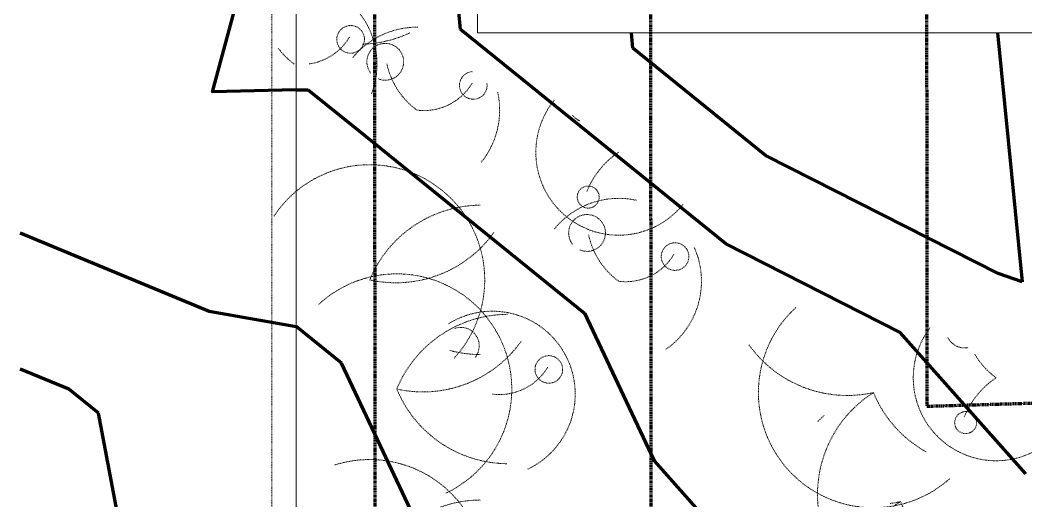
# Model space of a CAD drawing. Header units: inches. Extents: x -4294 to -464, y 9706 to 12475.
# Drawn here: x -4064.2 to -3845.6, y 9870.4 to 9974.8 of the extents above; entities that cross this region are included whole.
import ezdxf

# ---------------------------------------------------------------- set-up
doc = ezdxf.new("R2010")
doc.units = ezdxf.units.IN
doc.header["$MEASUREMENT"] = 0
for name, pattern in [('Aligning Line 1_8_', [0.25, 0.125, -0.125]), ('Dash', [0.25, 0.125, -0.125]), ('Double Dash 3_8_', [1, 0.375, -0.125, 0.125, -0.125, 0.125, -0.125])]:
    doc.linetypes.add(name, pattern=pattern)
for name, color, linetype, lineweight in [('0-1', 7, 'Continuous', 5), ('0-4', 7, 'Continuous', 9), ('0-6', 147, 'Aligning Line 1_8_', 9), ('A-DETL-GENF-HDLN-1', 9, 'Dash', 9), ('A-WALL-3', 50, 'Continuous', 13), ('C-PROP-LINE-1', 170, 'Double Dash 3_8_', 140), ('C-TOPO', 7, 'Continuous', 9), ('C-TOPO-MAJR-1', 130, 'Continuous', 70), ('G-ANNO-SYMB-1', 147, 'Aligning Line 1_8_', 9)]:
    doc.layers.add(name, color=color, linetype=linetype, lineweight=lineweight)

# ---------------------------------------------------------------- blocks, each defined once
blk = doc.blocks.new('CTR - 1st Phase - Unit Layouts_rvt-1-FLOOR PLAN - 1ST FLOOR')
at = {"layer": 'G-ANNO-SYMB-1'}
blk.add_line((-4009.53, 9846.28), (-4009.53, 12240.75), dxfattribs=at)
blk = doc.blocks.new('hydrangea 26752 - hydrangea 26752-V225-FLOOR PLAN - 1ST FLOOR')
at = {"layer": 'A-DETL-GENF-HDLN-1'}
blk.add_circle((-5.36, 12.26), 3, dxfattribs=at)
for centre, radius, start, end in [((0, 0), 18, 68.9797, 178.4098), ((-12.13, 1.52), 12.23, 8.2668, 59.0245), ((-13.57, 9.88), 16.78, 307.3653, 323.9486)]:
    blk.add_arc(centre, radius, start, end, dxfattribs=at)
blk = doc.blocks.new('hydrangea 26752 - hydrangea 26752-V226-FLOOR PLAN - 1ST FLOOR')
at = {"layer": 'A-DETL-GENF-HDLN-1'}
for centre, radius, start, end in [((0, 0), 18, 51.0611, 102.6185), ((-5.36, 12.26), 3, 0, 98.9718), ((-5.36, 12.26), 3, 184.16, 0), ((-12.13, 1.52), 12.23, 352.8605, 59.0245), ((0, 0), 18, 179.4104, 231.0483), ((-13.57, 9.88), 16.78, 282.0514, 323.9486), ((-10.49, -6.87), 4, 337, 307.4399)]:
    blk.add_arc(centre, radius, start, end, dxfattribs=at)
blk = doc.blocks.new('fountain grass 26747 - fountain grass 26747-V233-FLOOR PLAN - 1ST FLOOR')
at = {"layer": 'A-DETL-GENF-HDLN-1'}
for centre, radius, start, end in [((0, 0), 25, 1.1964, 25.7765), ((-10.02, 24.25), 26.24, 292.4534, 319.2623), ((10.02, 24.25), 26.24, 226.1314, 247.5466), ((-25.61, 5.7), 26.24, 347.4534, 1.1872)]:
    blk.add_arc(centre, radius, start, end, dxfattribs=at)
blk = doc.blocks.new('fountain grass 26747 - fountain grass 26747-V239-FLOOR PLAN - 1ST FLOOR')
at = {"layer": 'A-DETL-GENF-HDLN-1'}
for centre, radius, start, end in [((-25.61, 5.7), 26.24, 347.4534, 54.5466), ((0, 0), 25, 17.7058, 197.7064), ((10.02, 24.25), 26.24, 180.4534, 247.5466), ((-10.02, 24.25), 26.24, 292.4534, 359.5466)]:
    blk.add_arc(centre, radius, start, end, dxfattribs=at)
blk = doc.blocks.new('lupin 26755 - lupin 26755-V240-FLOOR PLAN - 1ST FLOOR')
at = {"layer": 'A-DETL-GENF-HDLN-1'}
blk.add_circle((-5.36, 12.26), 3, dxfattribs=at)
for centre, radius, start, end in [((0, 0), 18, 25.2798, 211.9123), ((-12.13, 1.52), 12.23, 352.8605, 59.0245), ((-10.49, -6.87), 4, 51.2037, 199.2697)]:
    blk.add_arc(centre, radius, start, end, dxfattribs=at)
blk = doc.blocks.new('lupin 26755 - lupin 26755-V242-FLOOR PLAN - 1ST FLOOR')
at = {"layer": 'A-DETL-GENF-HDLN-1'}
blk.add_circle((9.72, -6.62), 2.39, dxfattribs=at)
for centre, radius, start, end in [((0, 0), 18, 0, 51.0613), ((0, 0), 18, 231.0481, 0), ((15.36, 10.23), 18.46, 213.6663, 248.3337), ((-10.49, -6.87), 4, 307.4373, 337)]:
    blk.add_arc(centre, radius, start, end, dxfattribs=at)
blk = doc.blocks.new('fountain grass 26747 - fountain grass 26747-V243-FLOOR PLAN - 1ST FLOOR')
at = {"layer": 'A-DETL-GENF-HDLN-1'}
for centre, radius, start, end in [((0, 0), 25, 0, 41.6479), ((-10.02, 24.25), 26.24, 292.4534, 330.7924), ((0, 0), 25, 222.3529, 0), ((-25.61, -5.7), 26.24, 305.4534, 12.5466), ((22.14, 14.08), 26.24, 212.4534, 279.5466)]:
    blk.add_arc(centre, radius, start, end, dxfattribs=at)
blk = doc.blocks.new('lupin 26755 - lupin 26755-V244-FLOOR PLAN - 1ST FLOOR')
at = {"layer": 'A-DETL-GENF-HDLN-1'}
blk.add_circle((-5.36, 12.26), 3, dxfattribs=at)
for centre, radius, start, end in [((0, 0), 18, 34.8554, 114.2759), ((-12.13, 1.52), 12.23, 352.8605, 59.0245), ((0, 0), 18, 167.6069, 231.0481), ((-13.57, 9.88), 16.78, 282.0514, 323.9486), ((-10.49, -6.87), 4, 337, 307.4377)]:
    blk.add_arc(centre, radius, start, end, dxfattribs=at)
blk = doc.blocks.new('fountain grass 26747 - fountain grass 26747-V245-FLOOR PLAN - 1ST FLOOR')
at = {"layer": 'A-DETL-GENF-HDLN-1'}
for centre, radius, start, end in [((-10.02, 24.25), 26.24, 292.4534, 330.7924), ((22.14, 14.08), 26.24, 212.4534, 216.5187), ((-25.61, -5.7), 26.24, 7.6634, 12.5466), ((0, 0), 25, 221.6473, 226.0113)]:
    blk.add_arc(centre, radius, start, end, dxfattribs=at)
blk = doc.blocks.new('lupin 26755 - lupin 26755-V246-FLOOR PLAN - 1ST FLOOR')
at = {"layer": 'A-DETL-GENF-HDLN-1'}
blk.add_circle((9.72, -6.62), 2.39, dxfattribs=at)
for centre, radius, start, end in [((0, 0), 18, 0, 41.6576), ((0, 0), 18, 233.0378, 0), ((-13.57, 9.88), 16.78, 300.2332, 323.9486), ((15.36, 10.23), 18.46, 213.6663, 248.3337), ((-10.49, -6.87), 4, 337, 10.5053), ((-10.49, -6.87), 4, 296.1088, 337)]:
    blk.add_arc(centre, radius, start, end, dxfattribs=at)
blk = doc.blocks.new('fountain grass 26747 - fountain grass 26747-V247-FLOOR PLAN - 1ST FLOOR')
at = {"layer": 'A-DETL-GENF-HDLN-1'}
for centre, radius, start, end in [((-25.61, 5.7), 26.24, 347.4534, 54.5466), ((0, 0), 25, 47.1815, 236.4453), ((10.02, 24.25), 26.24, 180.4534, 247.5466), ((-10.02, 24.25), 26.24, 344.9526, 359.5466)]:
    blk.add_arc(centre, radius, start, end, dxfattribs=at)
blk = doc.blocks.new('fountain grass 26747 - fountain grass 26747-V248-FLOOR PLAN - 1ST FLOOR')
at = {"layer": 'A-DETL-GENF-HDLN-1'}
for centre, radius, start, end in [((-25.61, 5.7), 26.24, 347.4534, 54.5466), ((0, 0), 25, 25.2797, 222.926), ((10.02, 24.25), 26.24, 180.4534, 247.5466), ((-10.02, 24.25), 26.24, 292.4534, 359.5466)]:
    blk.add_arc(centre, radius, start, end, dxfattribs=at)
blk = doc.blocks.new('CTR  - Topography_rvt-1-FLOOR PLAN - 1ST FLOOR')
at = {"layer": 'C-TOPO'}
for p, q in [((-4004.23, 10085.39), (-4004.23, 9967.28)), ((-4004.23, 10085.39), (-4004.23, 9967.28)), ((-4004.23, 9967.28), (-4004.23, 9956.95)), ((-4004.23, 9967.28), (-4004.23, 9956.95)), ((-4004.23, 9898.28), (-4004.23, 9956.95)), ((-4004.23, 9956.95), (-4004.23, 9898.28)), ((-4004.23, 9898.28), (-4004.23, 9820.7)), ((-4004.23, 9898.28), (-4004.23, 9820.7))]:
    blk.add_line(p, q, dxfattribs=at)
at = {"layer": 'C-TOPO-MAJR-1'}
for p, q in [((-3968.49, 9972.78), (-3982.04, 10108.74)), ((-3910.84, 9926.19), (-3968.49, 9972.78)), ((-3931.03, 9968.69), (-3931.36, 9972.06)), ((-3851.79, 9972.06), (-3846.41, 9918.01)), ((-3902.2, 9945.4), (-3931.03, 9968.69)), ((-4004.23, 9959.63), (-4001.62, 9959.69)), ((-3851.67, 9919.8), (-3902.2, 9945.4)), ((-3846.41, 9918.01), (-3851.67, 9919.8)), ((-3994.39, 9900.31), (-4004.23, 9908.27)), ((-4053.65, 9894.66), (-4064.23, 9899.04)), ((-3973.64, 9856.37), (-3994.39, 9900.31)), ((-4047.2, 9889.45), (-4053.65, 9894.66))]:
    blk.add_line(p, q, dxfattribs=at)
at = {"layer": 'C-TOPO-MAJR-1', "flags": 128}
for points in [[(-4004.23, 9959.63), (-4022.41, 9959.21), (-4017.06, 9979.03), (-4004.23, 10026.53)], [(-4001.62, 9959.69), (-3990.55, 9950.75), (-3941.57, 9911.16)], [(-4064.23, 9928.64), (-4023.13, 9911.62), (-4004.23, 9908.27)], [(-3845.63, 9876.27), (-3872.94, 9906.99), (-3910.84, 9926.19)], [(-3941.57, 9911.16), (-3926.45, 9879.14), (-3892.42, 9840.87)], [(-4034.02, 9824.98), (-4035.53, 9827.97), (-4041.4, 9858.86), (-4047.2, 9889.45)]]:
    blk.add_lwpolyline(points, dxfattribs=at)
at = {"layer": '0-4', "rotation": 270}
for name, p in [('fountain grass 26747 - fountain grass 26747-V233-FLOOR PLAN - 1ST FLOOR', (-3990.33, 9994.58)), ('hydrangea 26752 - hydrangea 26752-V225-FLOOR PLAN - 1ST FLOOR', (-4004.66, 9965.25)), ('hydrangea 26752 - hydrangea 26752-V226-FLOOR PLAN - 1ST FLOOR', (-3978, 9955.25)), ('lupin 26755 - lupin 26755-V242-FLOOR PLAN - 1ST FLOOR', (-3934.14, 9946.1)), ('fountain grass 26747 - fountain grass 26747-V247-FLOOR PLAN - 1ST FLOOR', (-3988.25, 9918.4)), ('lupin 26755 - lupin 26755-V244-FLOOR PLAN - 1ST FLOOR', (-3934.14, 9918.1)), ('fountain grass 26747 - fountain grass 26747-V248-FLOOR PLAN - 1ST FLOOR', (-3982.37, 9894.71)), ('fountain grass 26747 - fountain grass 26747-V243-FLOOR PLAN - 1ST FLOOR', (-3878.76, 9893.94)), ('lupin 26755 - lupin 26755-V240-FLOOR PLAN - 1ST FLOOR', (-3961.58, 9893.6)), ('lupin 26755 - lupin 26755-V246-FLOOR PLAN - 1ST FLOOR', (-3852.1, 9897.14)), ('fountain grass 26747 - fountain grass 26747-V245-FLOOR PLAN - 1ST FLOOR', (-3872.89, 9870.26)), ('fountain grass 26747 - fountain grass 26747-V239-FLOOR PLAN - 1ST FLOOR', (-3988.25, 9854.4))]:
    blk.add_blockref(name, p, dxfattribs=at)
blk = doc.blocks.new('Family - ___-1878357-FLOOR PLAN - 1ST FLOOR')
at = {"layer": 'C-PROP-LINE-1'}
for p, q in [((-3989.61, 12268.69), (-3987.01, 9767.34)), ((-3929.52, 12184.69), (-3927.1, 9853.17)), ((-3869.45, 12124.69), (-3867.12, 9890.98)), ((-3867.12, 9890.98), (-720.76, 9985.17))]:
    blk.add_line(p, q, dxfattribs=at)
blk = doc.blocks.new('CTR - 1st Phase - Shell_rvt-1-FLOOR PLAN - 1ST FLOOR')
at = {"layer": 'A-WALL-3'}
for p, q in [((-3964.85, 9972.06), (-3964.85, 10168.31)), ((-3964.85, 9972.06), (-3960.6, 9972.06)), ((-3829.32, 9972.06), (-3960.6, 9972.06))]:
    blk.add_line(p, q, dxfattribs=at)
at = {"layer": '0-6'}
blk.add_blockref('Family - ___-1878357-FLOOR PLAN - 1ST FLOOR', (0, 0), dxfattribs=at)

msp = doc.modelspace()

# ---------------------------------------------------------------- block references
at = {"layer": '0-1'}
for name in ['CTR - 1st Phase - Shell_rvt-1-FLOOR PLAN - 1ST FLOOR', 'CTR  - Topography_rvt-1-FLOOR PLAN - 1ST FLOOR', 'CTR - 1st Phase - Unit Layouts_rvt-1-FLOOR PLAN - 1ST FLOOR']:
    msp.add_blockref(name, (0, 0), dxfattribs=at)

doc.saveas('drawing.dxf')
